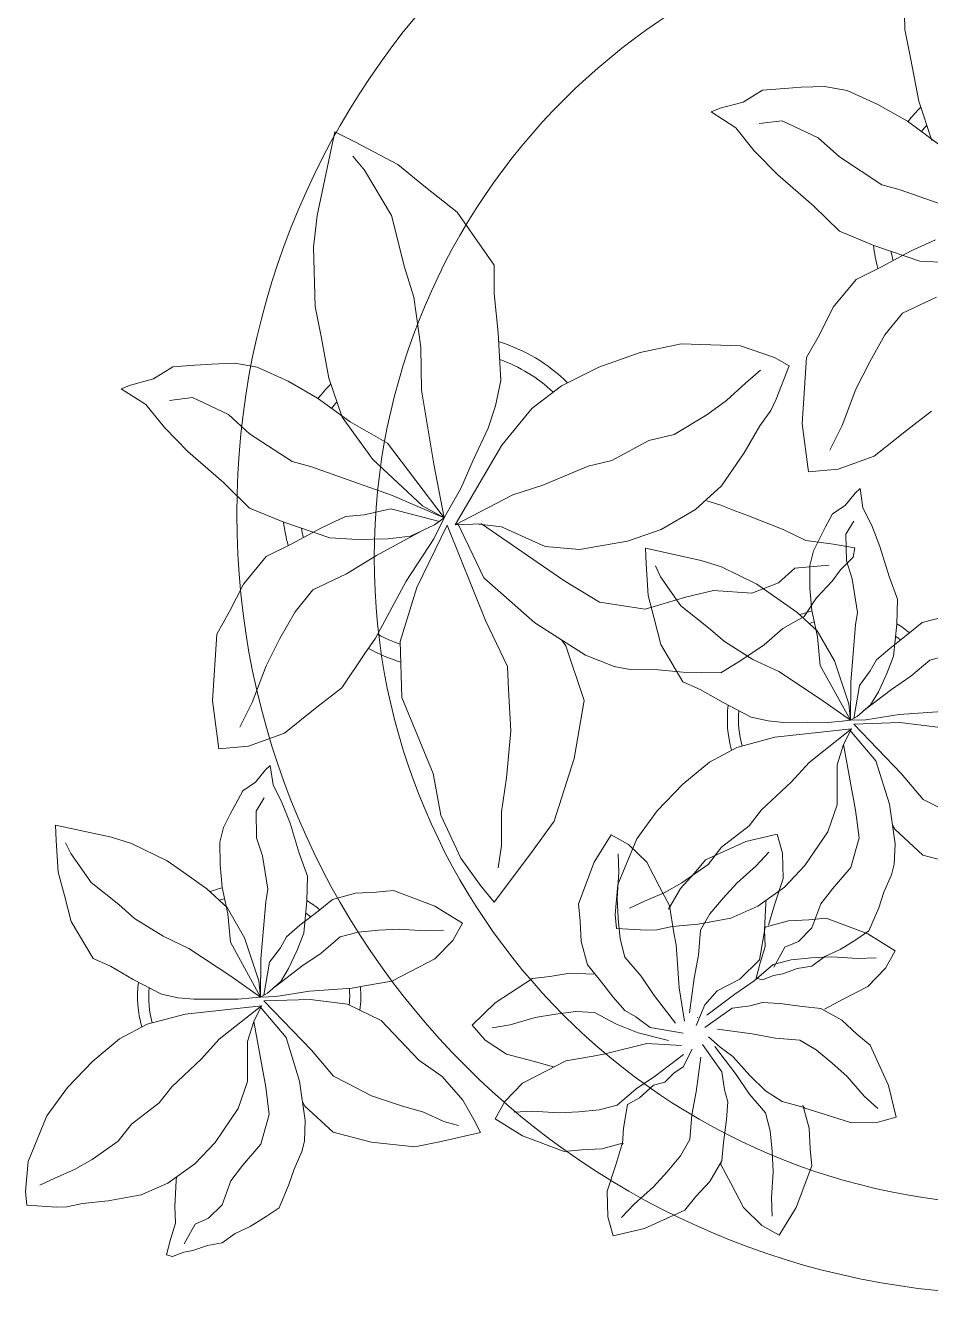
# Model space of a CAD drawing. Header units: millimetres. Extents: x 0 to 11.7, y 0 to 17.
# Drawn here: x 10.378 to 10.786, y 0.554 to 1.126 of the extents above; entities that cross this region are included whole.
import ezdxf

# ---------------------------------------------------------------- set-up
doc = ezdxf.new("R2010")
doc.units = ezdxf.units.MM
doc.layers.add('vegetacion', color=85, linetype='Continuous', lineweight=0)

msp = doc.modelspace()

# ---------------------------------------------------------------- linework, layer by layer
at = {"layer": 'vegetacion'}
for p, q in [((10.77476392600641, 1.124508896192557), (10.77401274989171, 1.151232061658441)), ((10.7774217696382, 1.111005837736191), (10.77476392600641, 1.124508896192557)), ((10.78098985627043, 1.092188671925607), (10.7774217696382, 1.111005837736191)), ((10.73855008425033, 1.098866491339954), (10.7279852060036, 1.098492175568708)), ((10.74867819969249, 1.097091930266062), (10.73855008425033, 1.098866491339954)), ((10.71051596542018, 1.097256349446802), (10.70179970382411, 1.091832505863515)), ((10.72048625413035, 1.097969449772654), (10.71051596542018, 1.097256349446802)), ((10.7279852060036, 1.098492175568708), (10.72048625413035, 1.097969449772654)), ((10.76261662044814, 1.090748602671133), (10.74867819969249, 1.097091930266062)), ((10.69142703072074, 1.089030865102134), (10.68732975200618, 1.087369182836356)), ((10.70179970382411, 1.091832505863515), (10.69142703072074, 1.089030865102134)), ((10.7758674729764, 1.083198546882518), (10.76261662044814, 1.090748602671133)), ((10.78689779409052, 1.074515967912534), (10.78098985627043, 1.092188671925607)), ((10.68732975200618, 1.087369182836356), (10.69845305181116, 1.080232116614724)), ((10.71939060316128, 1.083408073147353), (10.70907653033739, 1.082091608724599)), ((10.73570738206301, 1.075709607333931), (10.71939060316128, 1.083408073147353)), ((10.79055027267204, 1.072434862791301), (10.7758674729764, 1.083198546882518)), ((10.50968964342284, 1.040633897441463), (10.51759791819153, 1.078407991180544)), ((10.51759791819153, 1.078407991180544), (10.52699604966646, 1.073772454961426)), ((10.69845305181116, 1.080232116614724), (10.70683411603513, 1.069862048160058)), ((10.52699604966646, 1.073772454961426), (10.54602693349949, 1.063728304484536)), ((10.7452047399904, 1.06710123337638), (10.73570738206301, 1.075709607333931)), ((10.53097042947354, 1.061197676553862), (10.52572013966417, 1.067386160835567)), ((10.70683411603513, 1.069862048160058), (10.71742767434471, 1.059030592344938)), ((10.7643934505554, 1.054569421499687), (10.7452047399904, 1.06710123337638)), ((10.54321860972356, 1.040631756888238), (10.53097042947354, 1.061197676553862)), ((10.54602693349949, 1.063728304484536), (10.55853161752088, 1.053486344163552)), ((10.71742767434471, 1.059030592344938), (10.73345747984534, 1.045101677744698)), ((10.55853161752088, 1.053486344163552), (10.57278569174046, 1.042167693769073)), ((10.77264481869715, 1.052265701341328), (10.7643934505554, 1.054569421499687)), ((10.80920979115475, 1.039424202838251), (10.77264481869715, 1.052265701341328)), ((10.57278569174046, 1.042167693769073), (10.58953174553137, 1.0182397357761)), ((10.73345747984534, 1.045101677744698), (10.74524021722797, 1.033592652820361)), ((10.50799940291721, 1.026411305370768), (10.50968964342284, 1.040633897441463)), ((10.54909841689391, 1.017380365978718), (10.54321860972356, 1.040631756888238)), ((10.74524021722797, 1.033592652820361), (10.76071160117038, 1.027175120213002)), ((10.50875057903191, 0.9996881399048835), (10.50799940291721, 1.026411305370768)), ((10.76071160117038, 1.027175120213002), (10.78146140557189, 1.020147790220441)), ((10.7776511002584, 1.024716556741477), (10.76389918629757, 1.01736645135018)), ((10.78849491457769, 1.029727410757719), (10.7776511002584, 1.024716556741477)), ((10.78146140557189, 1.020147790220441), (10.79389499379052, 1.019457354534334)), ((10.55328922371243, 1.003803102509975), (10.54909841689391, 1.017380365978718)), ((10.58953174553137, 1.0182397357761), (10.58946744690336, 1.005488451441383)), ((10.76389918629757, 1.01736645135018), (10.75274596627594, 1.011812569646762)), ((10.75274596627594, 1.011812569646762), (10.74246057351491, 0.9992903336375851)), ((10.55641251021162, 0.9812431493123802), (10.55328922371243, 1.003803102509975)), ((10.58946744690336, 1.005488451441383), (10.59128614333739, 0.9877479757043505)), ((10.7889609068582, 1.003886057533619), (10.77371040812201, 0.9966704935643662)), ((10.51140842266371, 0.986185081448518), (10.50875057903191, 0.9996881399048835)), ((10.74246057351491, 0.9992903336375851), (10.73617948077756, 0.9868842671458917)), ((10.77371040812201, 0.9966704935643662), (10.76573852546596, 0.9868262934848508)), ((10.51497650929593, 0.9673679156379904), (10.51140842266371, 0.986185081448518)), ((10.59128614333739, 0.9877479757043505), (10.59254071986464, 0.9662527739641051)), ((10.73617948077756, 0.9868842671458917), (10.73036952925615, 0.9766874139090598)), ((10.76573852546596, 0.9868262934848508), (10.75886284319211, 0.9747590115478254)), ((10.55669020613042, 0.9619829680458497), (10.55641251021162, 0.9812431493123802)), ((10.63667644642641, 0.972227770642479), (10.65540989893277, 0.9788814772831865)), ((10.65540989893277, 0.9788814772831865), (10.67385707188828, 0.9828210178878868)), ((10.67385707188828, 0.9828210178878868), (10.70056701908108, 0.9819886647175773)), ((10.70056701908108, 0.9819886647175773), (10.71598254987938, 0.9766579594791813)), ((10.45447290715586, 0.9731486934850373), (10.44450261844569, 0.9724355931591286)), ((10.46197185902911, 0.9736714192810346), (10.45447290715586, 0.9731486934850373)), ((10.47253673727583, 0.9740457350523373), (10.46197185902911, 0.9736714192810346)), ((10.482664852718, 0.9722711739784451), (10.47253673727583, 0.9740457350523373)), ((10.71598254987938, 0.9766579594791813), (10.7225060465087, 0.9729410089370879)), ((10.7225060465087, 0.9729410089370879), (10.71675975940563, 0.9578005166315597)), ((10.73036952925615, 0.9766874139090598), (10.72846341115217, 0.9466828484166706)), ((10.75886284319211, 0.9747590115478254), (10.75261612886613, 0.9624132814657985)), ((10.44450261844569, 0.9724355931591286), (10.43578635684961, 0.9670117495758982)), ((10.49660327347365, 0.9659278463835164), (10.482664852718, 0.9722711739784451)), ((10.52088444711605, 0.9496952116248638), (10.51497650929593, 0.9673679156379904)), ((10.61980201514474, 0.9639393765728033), (10.63667644642641, 0.972227770642479)), ((10.70287982667819, 0.9650606387439352), (10.70967516695177, 0.9709811410048383)), ((10.42541368374624, 0.9642101088145177), (10.42131640503169, 0.9625484265486829)), ((10.42131640503169, 0.9625484265486829), (10.43243970483667, 0.955411360327051)), ((10.43578635684961, 0.9670117495758982), (10.42541368374624, 0.9642101088145177)), ((10.50985412600191, 0.9583777905948447), (10.49660327347365, 0.9659278463835164)), ((10.56226294657841, 0.9285163519949368), (10.55669020613042, 0.9619829680458497)), ((10.59254071986464, 0.9662527739641051), (10.59013244150191, 0.954916964257549)), ((10.60648864726635, 0.9536859034205353), (10.61980201514474, 0.9639393765728033)), ((10.69431317611798, 0.9572325233609825), (10.70287982667819, 0.9650606387439352)), ((10.75261612886613, 0.9624132814657985), (10.74639988416989, 0.9459740408260063)), ((10.45337725618679, 0.9585873168597367), (10.44306318336289, 0.9572708524369822)), ((10.46969403508852, 0.9508888510463138), (10.45337725618679, 0.9585873168597367)), ((10.52453692569757, 0.9476141065036876), (10.50985412600191, 0.9583777905948447)), ((10.68544246588119, 0.9507582919249433), (10.69431317611798, 0.9572325233609825)), ((10.7143502191811, 0.9527607641094941), (10.71675975940563, 0.9578005166315597)), ((10.43243970483667, 0.955411360327051), (10.44082076906064, 0.9450412918724411)), ((10.47919139301594, 0.9422804770887099), (10.46969403508852, 0.9508888510463138)), ((10.59013244150191, 0.954916964257549), (10.5867594484061, 0.9448501491409106)), ((10.59300722389419, 0.9371342245705536), (10.60648864726635, 0.9536859034205353)), ((10.67062332476616, 0.9419090633684257), (10.68544246588119, 0.9507582919249433)), ((10.70925247610146, 0.9458730068366346), (10.7143502191811, 0.9527607641094941)), ((10.77552216605375, 0.9437671903197732), (10.78681078050611, 0.9525208317230287)), ((10.44082076906064, 0.9450412918724411), (10.45141432737022, 0.9342098360573218)), ((10.53475856924369, 0.9306005996952181), (10.52088444711605, 0.9496952116248638)), ((10.54135531544496, 0.9380313433873042), (10.52453692569757, 0.9476141065036876)), ((10.5867594484061, 0.9448501491409106), (10.58004159286419, 0.9302952058040223)), ((10.70229215435936, 0.9336571769758181), (10.70925247610146, 0.9458730068366346)), ((10.72846341115217, 0.9466828484166706), (10.73133589222852, 0.925065043870584)), ((10.74639988416989, 0.9459740408260063), (10.74084073807133, 0.9348350389376685)), ((10.49838010358093, 0.9297486652120727), (10.47919139301594, 0.9422804770887099)), ((10.64254006956157, 0.9302000599839398), (10.65919559963579, 0.939183590080917)), ((10.65919559963579, 0.939183590080917), (10.67062332476616, 0.9419090633684257)), ((10.7608967264838, 0.9321193312381431), (10.77552216605375, 0.9437671903197732)), ((10.45141432737022, 0.9342098360573218), (10.46744413287085, 0.9202809214570815)), ((10.56691115893587, 0.9042882832430946), (10.54135531544496, 0.9380313433873042)), ((10.57190450544339, 0.9012034064030119), (10.59300722389419, 0.9371342245705536)), ((10.69203168500841, 0.9187380513118973), (10.70229215435936, 0.9336571769758181)), ((10.50663147172268, 0.9274449450537142), (10.49838010358093, 0.9297486652120727)), ((10.54319644418026, 0.9146034465506341), (10.50663147172268, 0.9274449450537142)), ((10.55722784362675, 0.9098056317039979), (10.53475856924369, 0.9306005996952181)), ((10.56691115893587, 0.9042882832430946), (10.56226294657841, 0.9285163519949368)), ((10.58004159286419, 0.9302952058040223), (10.5744744094371, 0.917562293373863)), ((10.61139555227125, 0.9191241111308719), (10.63186798545077, 0.9275996323710106)), ((10.63186798545077, 0.9275996323710106), (10.64254006956157, 0.9302000599839398)), ((10.74471589142592, 0.9262330982685333), (10.7608967264838, 0.9321193312381431)), ((10.73133589222852, 0.925065043870584), (10.74471589142592, 0.9262330982685333)), ((10.46744413287085, 0.9202809214570815), (10.47922687025348, 0.9087718965326882)), ((10.5744744094371, 0.917562293373863), (10.56966143184541, 0.909115196017894)), ((10.59790128255961, 0.9146592429842453), (10.61139555227125, 0.9191241111308719)), ((10.68023869541298, 0.9081645855601761), (10.69203168500841, 0.9187380513118973)), ((10.56691115893587, 0.9042882832430946), (10.54319644418026, 0.9146034465506341)), ((10.57190450544339, 0.9012034064030119), (10.59790128255961, 0.9146592429842453)), ((10.47922687025348, 0.9087718965326882), (10.49469825419588, 0.9023543639253852)), ((10.5224815676032, 0.9049066544700458), (10.5116377532839, 0.8998958004538039)), ((10.53091889312667, 0.9056939598083342), (10.5224815676032, 0.9049066544700458)), ((10.54290947077915, 0.9083729977638167), (10.53091889312667, 0.9056939598083342)), ((10.56477355955198, 0.9027088846327632), (10.54290947077915, 0.9083729977638167)), ((10.56691115893587, 0.9042882832430946), (10.55722784362675, 0.9098056317039979)), ((10.56234898676698, 0.894899037235671), (10.56691115893587, 0.9042882832430946)), ((10.56263596016808, 0.9011294860224883), (10.56691115893587, 0.9042882832430946)), ((10.56966143184541, 0.909115196017894), (10.56691115893587, 0.9042882832430946)), ((10.66484810709765, 0.8990780893479287), (10.68023869541298, 0.9081645855601761)), ((10.70341455565979, 0.9056205312412855), (10.71986981977682, 0.8991094507994265)), ((10.49469825419588, 0.9023543639253852), (10.51544805859739, 0.8953270339327676)), ((10.5116377532839, 0.8998958004538039), (10.49788583932308, 0.892545695062507)), ((10.55721405300841, 0.8986240590143364), (10.53644866842171, 0.8873575552886952)), ((10.55179214584876, 0.8961186320062438), (10.56263596016808, 0.9011294860224883)), ((10.56825816474089, 0.9011230527340734), (10.55460602664564, 0.8730156511214746)), ((10.56825816474089, 0.9011230527340734), (10.58558931082079, 0.8580794635263612)), ((10.58378190120114, 0.9017090469521211), (10.57190450544339, 0.9012034064030119)), ((10.57304620126585, 0.9017943439774823), (10.58483851078734, 0.8772558862965452)), ((10.59280781024128, 0.9002907564901224), (10.58140642204959, 0.9016079188422987)), ((10.58378190120114, 0.9017090469521211), (10.62097332176339, 0.8761128231525002)), ((10.61248500820806, 0.8913809305153295), (10.59280781024128, 0.9002907564901224)), ((10.66484810709765, 0.8990780893479287), (10.64970634774902, 0.8938306503264272)), ((10.71986981977682, 0.8991094507994265), (10.73007778353923, 0.8940744727432998)), ((10.74814886542265, 0.8969469868739917), (10.75176796760576, 0.9028590423697507)), ((10.51544805859739, 0.8953270339327676), (10.52788164681603, 0.894636598246661)), ((10.52788164681603, 0.894636598246661), (10.54151245143623, 0.8948625039931557)), ((10.54151245143623, 0.8948625039931557), (10.55179214584876, 0.8961186320062438)), ((10.54976436899106, 0.8757743253519248), (10.56234898676698, 0.894899037235671)), ((10.64970634774902, 0.8938306503264272), (10.62793438369217, 0.8900591361954103)), ((10.73007778353923, 0.8940744727432998), (10.74146962059427, 0.8926187149656539)), ((10.7483711975382, 0.8849212288045507), (10.74814886542265, 0.8969469868739917)), ((10.49788583932308, 0.892545695062507), (10.48673261930145, 0.8869918133590885)), ((10.53644866842171, 0.8873575552886952), (10.52294755988371, 0.8790653012459464)), ((10.62793438369217, 0.8900591361954103), (10.61248500820806, 0.8913809305153295)), ((10.65773801668041, 0.890639534848339), (10.65798852944358, 0.883657912343206)), ((10.68286893980928, 0.8851256917167527), (10.65773801668041, 0.890639534848339)), ((10.7318243639037, 0.8828771575443098), (10.73351304829829, 0.8895208367692462)), ((10.74146962059427, 0.8926187149656539), (10.75210142780895, 0.8909015136804534)), ((10.75210142780895, 0.8909015136804534), (10.75142280598491, 0.8866003540086541)), ((10.76350881845531, 0.8914788445451521), (10.76759820364013, 0.8779249616877836)), ((10.48673261930145, 0.8869918133590885), (10.47644722654041, 0.8744695773499686)), ((10.65798852944358, 0.883657912343206), (10.65889553450271, 0.8693407351327496)), ((10.66454893876648, 0.8778047816230633), (10.66222060147726, 0.8826885544401059)), ((10.69197935812896, 0.8822668136331758), (10.68286893980928, 0.8851256917167527)), ((10.71776842037106, 0.8750446208524864), (10.72511157890058, 0.8817120888348632)), ((10.72511157890058, 0.8817120888348632), (10.74042213492868, 0.8830585980605135)), ((10.74564801996982, 0.8808623031916857), (10.75142280598491, 0.8866003540086541)), ((10.52294755988371, 0.8790653012459464), (10.50769706114752, 0.8718497372767496)), ((10.53603934552624, 0.8501061873456653), (10.54976436899106, 0.8757743253519248)), ((10.58483851078734, 0.8772558862965452), (10.60784900881967, 0.8569396315292677)), ((10.62097332176339, 0.8761128231525002), (10.63700474242812, 0.8662839659397121)), ((10.67370759942017, 0.8647367106959594), (10.66454893876648, 0.8778047816230633)), ((10.73481458957231, 0.868283666735513), (10.74199517077158, 0.8757382602971168)), ((10.74199517077158, 0.8757382602971168), (10.74564801996982, 0.8808623031916857)), ((10.47644722654041, 0.8744695773499686), (10.47016613380307, 0.8620635108582752)), ((10.50769706114752, 0.8718497372767496), (10.49972517849149, 0.8620055371972369)), ((10.55460602664564, 0.8730156511214746), (10.54710583461863, 0.8485962058139509)), ((10.67585888305548, 0.8686265564922298), (10.68843895835364, 0.8716156475009095)), ((10.68843895835364, 0.8716156475009095), (10.70569802116754, 0.8703761422709997)), ((10.70569802116754, 0.8703761422709997), (10.71776842037106, 0.8750446208524864)), ((10.63700474242812, 0.8662839659397121), (10.65762253183809, 0.8632175408195638)), ((10.65762253183809, 0.8632175408195638), (10.67585888305548, 0.8686265564922298)), ((10.72929470128014, 0.859882845444754), (10.73481458957231, 0.868283666735513)), ((10.47016613380307, 0.8620635108582752), (10.46435618228165, 0.8518666576214431)), ((10.49972517849149, 0.8620055371972369), (10.49284949621762, 0.8499382552601522)), ((10.71973728554116, 0.8544770144345467), (10.72929470128014, 0.859882845444754)), ((10.58558931082079, 0.8580794635263612), (10.5954854740076, 0.8373351079470237)), ((10.60784900881967, 0.8569396315292677), (10.6306484376612, 0.8424732022529606)), ((10.71124311019919, 0.847076386608405), (10.71973728554116, 0.8544770144345467)), ((10.75034933593689, 0.8303097509683302), (10.75253294622404, 0.8560535566818632)), ((10.46435618228165, 0.8518666576214431), (10.46245006417767, 0.821862092129054)), ((10.49284949621762, 0.8499382552601522), (10.48660278189164, 0.8375925251781253)), ((10.53123440526302, 0.8432530005315124), (10.53603934552624, 0.8501061873456653)), ((10.54710583461863, 0.8485962058139509), (10.54791561101283, 0.8233582166867512)), ((10.62185492423666, 0.846687325513419), (10.61991321819783, 0.8492847892541836)), ((10.6646936657685, 0.8471772030924822), (10.67466756670192, 0.8304552891049697)), ((10.70075217491323, 0.8400321664000729), (10.71124311019919, 0.847076386608405)), ((10.52079743353162, 0.8277000754354121), (10.53123440526302, 0.8432530005315124)), ((10.63007871114175, 0.8220204599757404), (10.62185492423666, 0.846687325513419)), ((10.6306484376612, 0.8424732022529606), (10.64357585042608, 0.8372777245186765)), ((10.48660278189164, 0.8375925251781253), (10.4803865371954, 0.8211532845383331)), ((10.5954854740076, 0.8373351079470237), (10.59596107341823, 0.8269137096865576)), ((10.64357585042608, 0.8372777245186765), (10.65080504283702, 0.836023464793927)), ((10.65080504283702, 0.836023464793927), (10.66368396374138, 0.8358906869713326)), ((10.66368396374138, 0.8358906869713326), (10.67465183799296, 0.8347633057974213)), ((10.69169340354142, 0.8344290299218741), (10.70075217491323, 0.8400321664000729)), ((10.75014116348719, 0.8130703544266962), (10.73660636420579, 0.8378315782642596)), ((10.74943236937662, 0.8204663699894469), (10.7429276020118, 0.8398123082768433)), ((10.77749300185643, 0.8329110530315874), (10.78604825029523, 0.8402127865985636)), ((10.67465183799296, 0.8347633057974213), (10.69169340354142, 0.8344290299218741)), ((10.67466756670192, 0.8304552891049697), (10.68243897779365, 0.8270097755521129)), ((10.7366787277068, 0.8225177889989973), (10.71785113870913, 0.83505208123544)), ((10.75421638900613, 0.8287816261803999), (10.75912219660256, 0.835340778002866)), ((10.76667599546736, 0.834165970982444), (10.76281366228674, 0.8259390442333117)), ((10.50950881907925, 0.8189464340321566), (10.52079743353162, 0.8277000754354121)), ((10.59596107341823, 0.8269137096865576), (10.59697489118329, 0.8083530447750815)), ((10.68243897779365, 0.8270097755521129), (10.69272965535747, 0.8210558212929547)), ((10.75168572235856, 0.8139385815744641), (10.75421638900613, 0.8287816261803999)), ((10.46245006417767, 0.821862092129054), (10.46532254525403, 0.8002442875829108)), ((10.4803865371954, 0.8211532845383331), (10.47482739109684, 0.8100142826500519)), ((10.4948833795093, 0.8072985749505265), (10.50950881907925, 0.8189464340321566)), ((10.54791561101283, 0.8233582166867512), (10.56191763965576, 0.789084995432192)), ((10.62563640815971, 0.7958586941015899), (10.63007871114175, 0.8220204599757404)), ((10.75014116348719, 0.8130703544266962), (10.7366787277068, 0.8225177889989973)), ((10.47870254445142, 0.8014123419809167), (10.4948833795093, 0.8072985749505265)), ((10.59697489118329, 0.8083530447750815), (10.59499365861234, 0.7871030486466914)), ((10.46532254525403, 0.8002442875829108), (10.47870254445142, 0.8014123419809167)), ((10.61658315962468, 0.7675286774518654), (10.62563640815971, 0.7958586941015899)), ((10.68660510143186, 0.7942141318827745), (10.67454085259424, 0.7842190802143032)), ((10.56191763965576, 0.789084995432192), (10.56548572628804, 0.7702678296216132)), ((10.59499365861234, 0.7871030486466914), (10.59276954806444, 0.7717460034081227)), ((10.56548572628804, 0.7702678296216132), (10.57445155315313, 0.7508528050419165)), ((10.59276954806444, 0.7717460034081227), (10.59281251321739, 0.7566157918767922)), ((10.60586100405908, 0.7528575645975506), (10.61658315962468, 0.7675286774518654)), ((10.41685559283482, 0.7603049354290823), (10.39172466970592, 0.7658187785606658)), ((10.39853559179199, 0.7529840253353901), (10.39620725450276, 0.7578677981524893)), ((10.59281251321739, 0.7566157918767922), (10.59136482104089, 0.7465709240059341)), ((10.40769425244567, 0.7399159544083428), (10.39853559179199, 0.7529840253353901)), ((10.57445155315313, 0.7508528050419165), (10.58333422822273, 0.7385984392843434)), ((10.58951485435379, 0.7310806240030506), (10.60586100405908, 0.7528575645975506)), ((10.67980096061886, 0.744132088818073), (10.68478031232115, 0.7501669865902008)), ((10.68599015866391, 0.748059232142256), (10.67420169272487, 0.7398179922060077)), ((10.58333422822273, 0.7385984392843434), (10.58951485435379, 0.7310806240030506)), ((10.46909460161156, 0.7286462583856106), (10.45996262400195, 0.7370682906694818)), ((10.69628956020382, 0.7238715711438326), (10.68144455846007, 0.721168837018277)), ((10.68258729206828, 0.7184254313299988), (10.68683503934439, 0.7257241872426666)), ((10.71179135963798, 0.719763172854429), (10.72221666401857, 0.7225955266619212)), ((10.72221666401857, 0.7225955266619212), (10.73147705095277, 0.7230246797742195)), ((10.73147705095277, 0.7230246797742195), (10.73926530144581, 0.7237710635580745)), ((10.73926530144581, 0.7237710635580745), (10.75803146432332, 0.7167306317203715)), ((10.75803146432332, 0.7167306317203715), (10.77039190638108, 0.7090763102616264)), ((10.4706653807323, 0.6976970327113241), (10.45183779173464, 0.7102313249477668)), ((10.40865421972743, 0.7056345328172965), (10.41642563081916, 0.7021890192644397)), ((10.71526993298382, 0.7028770940802441), (10.7234345436876, 0.705034482976582)), ((10.7234345436876, 0.705034482976582), (10.73265140817644, 0.7059177773953472)), ((10.73265140817644, 0.7059177773953472), (10.74186571078817, 0.7063425140355508)), ((10.74186571078817, 0.7063425140355508), (10.75356088118075, 0.7056300668330355)), ((10.75356088118075, 0.7056300668330355), (10.76185349734365, 0.7059664740313675)), ((10.77039190638108, 0.7090763102616264), (10.7660252075306, 0.701259360098017)), ((10.70671468454507, 0.6955753605132733), (10.71526993298382, 0.7028770940802441)), ((10.7660252075306, 0.701259360098017), (10.75802406469925, 0.6930286313095342)), ((10.4841278165127, 0.688249598139023), (10.4706653807323, 0.6976970327113241)), ((10.69798278444769, 0.6896316343937113), (10.70671468454507, 0.6955753605132733)), ((10.75802406469925, 0.6930286313095342), (10.74694442603428, 0.6873182228917466)), ((10.46472522302565, 0.6873722562742172), (10.47398926557501, 0.6872779742783833)), ((10.69001783162874, 0.691011576199837), (10.68447806776478, 0.6847151089530247)), ((10.68545714551658, 0.6800834144476484), (10.69798278444769, 0.6896316343937113)), ((10.74694442603428, 0.6873182228917466), (10.73853658433301, 0.682845962742038)), ((10.48463911901191, 0.6843702077854563), (10.45011939962422, 0.6806037124086262)), ((10.48463911901191, 0.6843702077854563), (10.46553093642522, 0.6692063949956316)), ((10.68447806776478, 0.6847151089530247), (10.68053603028694, 0.6754830629496457)), ((10.68450907023126, 0.6744919503361452), (10.69679413927301, 0.6831981162830891)), ((10.68134357503096, 0.6791611440248175), (10.681161189685, 0.6789087556685511)), ((10.69139632450292, 0.665704249090854), (10.68621609048885, 0.6703592480944727)), ((10.42059175445736, 0.6693933755951578), (10.40852750561974, 0.6593983239266865)), ((10.68345223430299, 0.6668508641932793), (10.6921584002499, 0.6545657951515246)), ((10.68904369841443, 0.6659027889079802), (10.69859191836053, 0.6533771499768514)), ((10.47397043631081, 0.6379748650130128), (10.47824315344114, 0.6501695115575918)), ((10.69427870259536, 0.6330698740422738), (10.69295370347762, 0.6227593823876618)), ((10.41997681168944, 0.6232384758546421), (10.40818834575037, 0.6149972359183912)), ((10.48431305114295, 0.6218659259319361), (10.47604037403869, 0.6122548608571587)), ((10.69180624670888, 0.6128233500915314), (10.69166185861586, 0.6136712027835663)), ((10.69627850685856, 0.6044155083902598), (10.69180624670888, 0.6128233500915314)), ((10.73273134752486, 0.6120946329787236), (10.72569091568716, 0.593328470101218)), ((10.70198891527638, 0.5933358697252955), (10.69627850685856, 0.6044155083902598)), ((10.43027621322933, 0.5990508148561595), (10.41543121148558, 0.5963480807306039)), ((10.6406996168411, 0.5892287309836983), (10.64053727505395, 0.6007063974774314)), ((10.6805192577725, 0.5982675616396498), (10.6755399060702, 0.5922326638675222)), ((10.71459035079985, 0.5977990532437885), (10.71492675799818, 0.5895064370808842)), ((10.65260378289691, 0.5949517842977031), (10.64697789358554, 0.5888501433639364)), ((10.4866254134056, 0.589303528357902), (10.47947502785816, 0.5848491806094356))]:
    msp.add_line(p, q, dxfattribs=at)
for points in [[(10.73351304829829, 0.8895208367692462), (10.73662778481163, 0.8958428688505364), (10.73899492465756, 0.9002600062640302), (10.74215318361628, 0.9061278970388561), (10.7478332709241, 0.9099459048859344), (10.75237149767906, 0.9154877320450142), (10.75450162401971, 0.9175251208756181), (10.75580182869092, 0.908810846114359), (10.75981735277116, 0.9008805783147092), (10.76350881845531, 0.8914788445451521)], [(10.70341455565979, 0.9056205312412855), (10.6985026268433, 0.9073078366240082), (10.69172668616831, 0.9100354397797281), (10.68545710705303, 0.9119584399560576)], [(10.7429276020118, 0.8398123082768433), (10.73510794858606, 0.8534670146732272), (10.72597597097644, 0.861889046957155), (10.71550864175404, 0.8692010086636707), (10.70802398410518, 0.8745072521633773), (10.69197935812896, 0.8822668136331758)], [(10.73660636420579, 0.8378315782642596), (10.73537530075058, 0.8506772895048088), (10.7328425350206, 0.8625471012991328), (10.73187260623771, 0.8726679647007829), (10.7318243639037, 0.8828771575443098)], [(10.75253294622404, 0.8560535566818632), (10.75338698906053, 0.8617006238519965), (10.75101040943731, 0.8767935895125661), (10.7483711975382, 0.8849212288045507)], [(10.76759820364013, 0.8779249616877836), (10.77137671421504, 0.8676149453052977), (10.77105115821538, 0.8564533051278469), (10.76965394715234, 0.8419153043127031), (10.76667599546736, 0.834165970982444)], [(10.65889553450271, 0.8693407351327496), (10.66170627430632, 0.8589379728362947), (10.6646936657685, 0.8471772030924822)], [(10.71785113870913, 0.83505208123544), (10.70621523642517, 0.8404842773547807), (10.69335042869757, 0.8485485753990516), (10.68623956938242, 0.8548072662326848), (10.67370759942017, 0.8647367106959594)], [(10.75912219660256, 0.835340778002866), (10.76190665722759, 0.8402562214437654), (10.76791702042372, 0.8454808179312345), (10.77614455485127, 0.851834520636379), (10.78256967694937, 0.8570988653726892), (10.79299498132996, 0.859931219180238), (10.80225536826418, 0.8603603722925389), (10.81004361875723, 0.861106756076394), (10.82880978163473, 0.854066324238691), (10.8411702236925, 0.8464120027799459)], [(10.78604825029523, 0.8402127865985636), (10.79421286099899, 0.8423701754948987), (10.80342972548782, 0.843253469913664), (10.81264402809959, 0.8436782065538703), (10.82433919849217, 0.8429657593513551), (10.83263181465501, 0.8433021665496816)], [(10.83680352484202, 0.8385950526163366), (10.82880238201066, 0.8303643238278537), (10.81772274334569, 0.824653915410066), (10.8093149016444, 0.8201816552603548), (10.7970052637977, 0.8180853416541884), (10.79152488504201, 0.817036346366948), (10.77216581400035, 0.8157048631956212), (10.75709733429919, 0.8132786839342478), (10.75014116348719, 0.8130703544266962), (10.75034933593689, 0.8303097509683302)], [(10.75623546282798, 0.8174191069659086), (10.76876110175907, 0.8269673269120281), (10.77749300185643, 0.8329110530315874)], [(10.76281366228674, 0.8259390442333117), (10.75924064442602, 0.8200314052096984), (10.75323028122992, 0.8148068087221754), (10.75014116348719, 0.8130703544266962)], [(10.69272965535747, 0.8210558212929547), (10.70545767825671, 0.8144188244975961), (10.71300891524444, 0.812785459698615), (10.72005213094724, 0.8120855065932409), (10.73073857000015, 0.8121930125618337), (10.74000261254947, 0.8120987305660538), (10.74645441769167, 0.8127170366591906), (10.75014116348719, 0.8130703544266962), (10.74943236937662, 0.8204663699894469)], [(10.75065246598641, 0.8091909640730729), (10.73154428339971, 0.7940271512832482), (10.72354095498893, 0.7852952787877906), (10.71010541326971, 0.7726292937313962), (10.70448329562465, 0.7654056930775566), (10.69196544663991, 0.7558144835300313), (10.68599015866391, 0.748059232142256)], [(10.75065246598641, 0.8091909640730729), (10.71613274659871, 0.8054244686962427), (10.69894657554133, 0.8008311459452865), (10.68660510143186, 0.7942141318827745)], [(10.74998112946999, 0.8086582069044187), (10.76168000141295, 0.7947817462837735), (10.7677457682661, 0.7752375196221439), (10.77031203541796, 0.7574202540189443), (10.76993857333234, 0.7481395171387545), (10.76872570688772, 0.7434008094343227), (10.76528695443641, 0.7355330710281668), (10.7629752454817, 0.7285556070585679), (10.75852147215768, 0.7181015705419656), (10.75263876038009, 0.7141242846455187), (10.74548837483266, 0.7096699368970523), (10.73866692924728, 0.706527182461584), (10.73276792833622, 0.7021927606452364), (10.72615108157316, 0.7011319480272665), (10.71965579331714, 0.6988027154318032), (10.7155417158268, 0.6979817546780117), (10.71047439737256, 0.6960382733816861)], [(10.72051892648249, 0.7378181821038545), (10.72967986300612, 0.7475349960304132), (10.73998378328531, 0.7627956213006295), (10.74425650041564, 0.7749902678452083), (10.74420572566917, 0.7929905264524699), (10.74709919434041, 0.8021067001742704), (10.75065246598641, 0.8091909640730729)], [(10.75169778294205, 0.8113862833635386), (10.77252021105564, 0.8120068554142175), (10.78941887986834, 0.8098943611145495), (10.80454438127277, 0.8025050279814356), (10.82155893603189, 0.7846246031099305), (10.83202626525429, 0.7773126414034148), (10.84138207258303, 0.7665550252576462), (10.84640632800293, 0.7578048042868881), (10.84928877089957, 0.7519920362482797), (10.83157958169573, 0.7480033220713475), (10.81972822519642, 0.7454926154075041), (10.80002719208387, 0.7477293853585991), (10.78290469355202, 0.7521774635201619), (10.77015254948577, 0.7639190567373124), (10.76910369632892, 0.7658095982353016)], [(10.75169778294205, 0.8113862833635386), (10.77313568385404, 0.7890847527093277), (10.7830455967902, 0.7773981413419931), (10.78925270279588, 0.7742610255165037), (10.80026207704221, 0.7685723667993476), (10.81372526162436, 0.7639700193308155), (10.82367141524025, 0.7611257604154665), (10.83286009908144, 0.7569649192698645), (10.83936383163734, 0.7551002209537434)], [(10.74709919434041, 0.8021067001742704), (10.75250032343873, 0.7724964091983689), (10.75409609184143, 0.7600619890519147), (10.75032639811745, 0.7466866822195528), (10.74205372101319, 0.7370756171448318), (10.73679828019979, 0.7302427316718865), (10.73283552484719, 0.7194090618316809), (10.72669815886185, 0.7133450370805097), (10.72063707994142, 0.710701841900707), (10.7156342920252, 0.7017597201693374)], [(10.67454085259424, 0.7842190802143032), (10.66308410491677, 0.7722525795802637), (10.65378819664006, 0.7595765375774609), (10.64529690673391, 0.7389898778480133), (10.64408293922256, 0.7254515358079364), (10.64467981847358, 0.7192233121761344), (10.65815106308781, 0.7184191815952206)], [(10.48567237538406, 0.6891178252867909), (10.48820304203163, 0.7039608698927833), (10.49310884962807, 0.7105200217152494), (10.49589331025309, 0.7154354651561488), (10.50190367344922, 0.720660061643618), (10.51013120787678, 0.7270137643487624), (10.51655632997488, 0.7322781090850726), (10.52698163435547, 0.7351104628925649), (10.53624202128969, 0.7355396160048657), (10.54403027178274, 0.7362859997887208), (10.56279643466024, 0.7292455679510178), (10.575156876718, 0.7215912464922727), (10.57079017786752, 0.7137742963287199), (10.56278903503616, 0.7055435675402371), (10.5517093963712, 0.6998331591224495), (10.5433015546699, 0.6953608989727382), (10.53099191682321, 0.6932645853665153), (10.52551153806752, 0.6922155900792748), (10.50615246702586, 0.690884106907948), (10.4910839873247, 0.6884579276466313), (10.4841278165127, 0.688249598139023), (10.48433598896239, 0.7054889946807135), (10.48651959924954, 0.7312328003941901), (10.48737364208604, 0.7368798675643233), (10.48499706246281, 0.7519728332249496), (10.48235785056371, 0.7601004725168775), (10.48213551844816, 0.7721262305863751), (10.4857546206313, 0.7780382860821369)], [(10.39172466970592, 0.7658187785606658), (10.39197518246912, 0.7588371560555922), (10.39288218752821, 0.7445199788451329), (10.39569292733182, 0.7341172165486781), (10.39868031879404, 0.7223564468048118), (10.40865421972743, 0.7056345328172965)], [(10.67475704536842, 0.6719471210803276), (10.65991400076245, 0.6744777877279566), (10.65335484893999, 0.6793835953243901), (10.64843940549909, 0.6821680559494128), (10.64321480901159, 0.688178419145516), (10.63686110630648, 0.6964059535730446), (10.63159676157014, 0.7028310756711393), (10.62876440776262, 0.713256380051732), (10.62833525465035, 0.7225167669859525), (10.62758887086649, 0.7303050174789993), (10.63462930270419, 0.7490711803565049), (10.64228362416294, 0.7614316224142689), (10.65010057432652, 0.7570649235637882), (10.658331303115, 0.7490637807324302), (10.66404171153279, 0.7379841420674631), (10.6685139716825, 0.7295763003661941), (10.6706102852887, 0.7172666625194739), (10.67165928057594, 0.711786283763781), (10.67299076374726, 0.6924272127221222), (10.67541694300861, 0.6773587330209916)], [(10.68478031232115, 0.7501669865902008), (10.70302833044359, 0.7584583305228372), (10.71718090544997, 0.7617860603114786), (10.71962060155025, 0.7531709194740811), (10.7197829433374, 0.7416932529802915), (10.71598632421986, 0.7298208968316354), (10.71320344781683, 0.7207132894704531)], [(10.45996262400195, 0.7370682906694818), (10.44949529477955, 0.7443802523759975), (10.44201063713069, 0.7496864958757041), (10.42596601115446, 0.7574460573455593), (10.41685559283482, 0.7603049354290823)], [(10.67127651997692, 0.6764968615497993), (10.66172830003083, 0.6890225004808714), (10.65578457391126, 0.69775440057826), (10.64848284034429, 0.7063096490170031), (10.64632545144796, 0.7144742597207887), (10.64544215702919, 0.723691124209622), (10.64501742038902, 0.7329054268213613), (10.6457298675915, 0.7446005972139345), (10.64539346039317, 0.7528932133768386)], [(10.68683503934439, 0.7257241872426666), (10.69272776325242, 0.732866078097284), (10.69894292495464, 0.7396819081164364), (10.70771643549443, 0.7474478661600764), (10.71334232480581, 0.7535495070937864)], [(10.66818730845768, 0.7279059693371592), (10.67355633529713, 0.7372805493446201), (10.67980096061886, 0.744132088818073)], [(10.45183779173464, 0.7102313249477668), (10.4402018894507, 0.7156635210671668), (10.42733708172308, 0.723727819111435), (10.42022622240792, 0.7299865099450682), (10.40769425244567, 0.7399159544083428)], [(10.67420169272487, 0.7398179922060077), (10.66625042101017, 0.7352868918609865), (10.65737392198848, 0.7314493874239107), (10.6505524764031, 0.7283066329884424)], [(10.72051892648249, 0.7378181821038545), (10.70835490940886, 0.7292236322425888), (10.69628956020382, 0.7238715711438326)], [(10.48341902240212, 0.6956456137017737), (10.4769142550373, 0.7149915519892267), (10.46909460161156, 0.7286462583856106)], [(10.71222829772025, 0.7319603950055001), (10.71202802431324, 0.7304290233572688), (10.71149048290764, 0.718643538000416), (10.71176258223033, 0.7110603125767796), (10.70953469491302, 0.7037353067619041), (10.70767348442738, 0.696801016127923), (10.71047439737256, 0.6960382733816861)], [(10.68144455846007, 0.721168837018277), (10.66978165364928, 0.7200511273309481), (10.66280488330492, 0.7185291317555349), (10.65815106308781, 0.7184191815952206)], [(10.49022211585348, 0.692598350678292), (10.50274775478458, 0.7021465706243549), (10.51147965488194, 0.7080902967439708), (10.52003490332074, 0.7153920303108905), (10.52819951402453, 0.7175494192072283), (10.53741637851333, 0.7184327136259908), (10.5466306811251, 0.7188574502661971), (10.55832585151767, 0.7181450030637384), (10.56661846768055, 0.7184814102620111)], [(10.67762403332053, 0.6812270417094364), (10.67972938647528, 0.696835617008423), (10.68170092320208, 0.7072128518246147), (10.68258729206828, 0.7184254313299988)], [(10.71179135963798, 0.719763172854429), (10.70915506538709, 0.7049944568795529), (10.70033239813527, 0.6963242431311032), (10.69001783162874, 0.691011576199837)], [(10.41642563081916, 0.7021890192644397), (10.42671630838298, 0.6962350650052815), (10.43944433128221, 0.6895980682099795), (10.44699556826995, 0.687964703410942), (10.45403878397275, 0.6872647503055677), (10.46472522302565, 0.6873722562742172)], [(10.63448826830865, 0.6985825089869849), (10.62369784492371, 0.6991078305002778), (10.6145616590231, 0.6975365107509736), (10.60679501511931, 0.696591430348321), (10.58998075707123, 0.685681926422925), (10.57955444874277, 0.6755497371482881), (10.58549927197769, 0.6688540784490338), (10.59508252922974, 0.6625355055533597), (10.60713060669681, 0.6593400421140596), (10.61630320580982, 0.6567795073198761)], [(10.47398926557501, 0.6872779742783833), (10.48044107071717, 0.6878962803715174), (10.4841278165127, 0.688249598139023), (10.48341902240212, 0.6956456137017737)], [(10.48568443596758, 0.6865655270759247), (10.50650686408114, 0.6871860991266009), (10.52340553289384, 0.6850736048268763), (10.53853103429827, 0.6776842716937624), (10.55554558905739, 0.659803846822314), (10.56601291827979, 0.6524918851157983), (10.57536872560857, 0.6417342689699758), (10.58039298102843, 0.6329840479992717), (10.58327542392507, 0.6271712799606631), (10.56556623472124, 0.6231825657837309), (10.55371487822192, 0.6206718591198874), (10.53401384510937, 0.622908629070926), (10.51689134657752, 0.6273567072325453), (10.50413920251128, 0.6390983004496393), (10.50309034935443, 0.6409888419476284)], [(10.47824315344114, 0.6501695115575918), (10.47819237869467, 0.6681697701648532), (10.48108584736591, 0.6772859438866539), (10.48463911901191, 0.6843702077854563)], [(10.4839677824955, 0.6838374506167455), (10.49566665443848, 0.6699609899961596), (10.5017324212916, 0.6504167633345275), (10.50429868844346, 0.6325994977313278), (10.50392522635785, 0.6233187608510813), (10.50271235991323, 0.6185800531466497), (10.49927360746192, 0.6107123147404936), (10.4969618985072, 0.6037348507709512), (10.49250812518318, 0.593280814254349), (10.4866254134056, 0.589303528357902)], [(10.48568443596758, 0.6865655270759247), (10.50712233687955, 0.6642639964216545), (10.5170322498157, 0.65257738505432), (10.52323935582141, 0.6494402692288899), (10.53424873006771, 0.6437516105117311), (10.54771191464989, 0.6391492630432017), (10.55765806826575, 0.63630500412785), (10.56684675210694, 0.632144162982248), (10.57335048466285, 0.6302794646660703)], [(10.66813306609596, 0.6687273534087071), (10.6544506149625, 0.6721232747790656), (10.64464525247552, 0.6760512292079528), (10.63472052048126, 0.681343420037212), (10.62628302939652, 0.6816954697341525), (10.61709173483587, 0.6805770313877911), (10.60800150540806, 0.6790113038302565), (10.59673282184741, 0.675801730285706), (10.58856172187567, 0.6743478465628201)], [(10.69679413927301, 0.6831981162830891), (10.70490108982416, 0.6843672071969358), (10.71034574420367, 0.6858740395966506), (10.71829006038226, 0.6853184186285464), (10.72860055203688, 0.6839934195108025), (10.73686625330397, 0.6831726259668539), (10.74624083331143, 0.6778035991274101), (10.75309237278489, 0.6715589738056809), (10.75912727055705, 0.6665796221033617), (10.76741861448965, 0.6483316039809188), (10.77074634427829, 0.6341790289745952), (10.76213120344087, 0.6317393328742582), (10.75065353694714, 0.6315769910871396), (10.73878118079848, 0.635373610204677), (10.72967357343727, 0.6381564866077132), (10.7289719532496, 0.6386539111959955)], [(10.45011939962422, 0.6806037124086262), (10.43293322856683, 0.6760103896576699), (10.42059175445736, 0.6693933755951578)], [(10.48108584736591, 0.6772859438866539), (10.48648697646423, 0.6476756529106957), (10.48808274486693, 0.6352412327642415), (10.48431305114295, 0.6218659259319361)], [(10.69018732567625, 0.6737359011040405), (10.70579590097524, 0.6716305479492553), (10.71617313579143, 0.6696590112224541), (10.72738571529681, 0.6687726423562546), (10.73468447120948, 0.6645248950801528), (10.7418263620641, 0.6586321711721206), (10.74864219208325, 0.652417009469902), (10.75640815012686, 0.6436434989301019), (10.76250979106057, 0.6380176096187227)], [(10.46553093642522, 0.6692063949956316), (10.45752760801447, 0.6604745225001201), (10.44409206629521, 0.6478085374437796), (10.43846994865015, 0.6405849367899399), (10.42595209966541, 0.6309937272424148), (10.41997681168944, 0.6232384758546421)], [(10.64738438361541, 0.622325545816947), (10.63810355437281, 0.6198041237958044), (10.62884316743858, 0.6193749706835601), (10.62105491694554, 0.618628586899705), (10.60228875406804, 0.6256690187373514), (10.58992831201027, 0.6333233401960965), (10.59429501086075, 0.6411402903597059), (10.60229615369211, 0.6493710191481887), (10.61337579235708, 0.6550814275659762), (10.62178363405834, 0.6595536877156849), (10.63409327190507, 0.6616500013218539), (10.63957365066076, 0.6626989966090944), (10.65832998731625, 0.6672673262667066), (10.67400120140355, 0.6664566590417919)], [(10.64736548286867, 0.6220371710811334), (10.64782884507477, 0.6291068363929821), (10.64958535849104, 0.6397767382406283), (10.65500318102253, 0.6427669100016108), (10.66132628262366, 0.6485207088568541), (10.66646573177326, 0.6498368981751099), (10.67046181397415, 0.6539262965191974), (10.6747201553558, 0.6568053498809633), (10.67877951687065, 0.6648131611019968)], [(10.72932276334343, 0.6384051989018543), (10.71940361949604, 0.6412144464234582), (10.71192355036031, 0.6460032034900929), (10.70478863502173, 0.65291781259795), (10.69712602432418, 0.6615204627907049), (10.69139632450292, 0.665704249090854)], [(10.40852750561974, 0.6593983239266865), (10.39707075794227, 0.647431823292647), (10.38777484966556, 0.6347557812898443), (10.37928355975945, 0.6141691215603994), (10.37806959224807, 0.6006307795202632), (10.37866647149908, 0.5944025558885179), (10.39213771611332, 0.593598425307604)], [(10.67486307287476, 0.662316236010131), (10.66233743394367, 0.6527680160640116), (10.65360553384631, 0.6468242899444523), (10.64505028540754, 0.6395225563774788), (10.63688567470375, 0.6373651674811409), (10.62766881021492, 0.6364818730623756), (10.61845450760318, 0.6360571364221721), (10.6067593372106, 0.6367695836246874), (10.59846672104773, 0.6364331764263581)], [(10.68269618507083, 0.6611726087482865), (10.6805908319161, 0.6455640334493026), (10.67861929518927, 0.6351867986331081), (10.6777329263231, 0.6239742191277268), (10.67348517904697, 0.6166754632150562), (10.66759245513894, 0.6095335723604389), (10.66137729343675, 0.6027177423412893), (10.65260378289691, 0.5949517842977031)], [(10.6921584002499, 0.6545657951515246), (10.69332749116375, 0.646458844600404), (10.69483432356347, 0.6410141902208717), (10.69427870259536, 0.6330698740422738)], [(10.69859191836053, 0.6533771499768514), (10.70453564448009, 0.6446452498794629), (10.71183737804706, 0.6360900014407198), (10.7139947669434, 0.6279253907369342), (10.71487806136216, 0.6187085262481009), (10.71530279800234, 0.6094942236363616), (10.71459035079985, 0.5977990532437885)], [(10.45450557950803, 0.6129974258161841), (10.46366651603163, 0.6227142397427401), (10.47397043631081, 0.6379748650130128)], [(10.72872345682121, 0.6395685747865836), (10.73155581062873, 0.6291432704059909), (10.73198496374101, 0.6198828834717705), (10.73273134752486, 0.6120946329787236)], [(10.64053727505395, 0.6007063974774314), (10.64433389417149, 0.6125787536260874), (10.64711677057453, 0.6216863609872697), (10.64761419516281, 0.6223879811749404)], [(10.69295370347762, 0.6227593823876618), (10.69213290993367, 0.6144936811205637), (10.68676388309422, 0.6051191011131027), (10.6805192577725, 0.5982675616396498)], [(10.40818834575037, 0.6149972359183912), (10.40023707403567, 0.6104661355733699), (10.39136057501399, 0.6066286311362376), (10.38453912942861, 0.6034858767007693)], [(10.45450557950803, 0.6129974258161841), (10.44234156243437, 0.6044028759549722), (10.43027621322933, 0.5990508148561595)], [(10.44621495074578, 0.6071396387178296), (10.44601467733875, 0.6056082670695956), (10.44547713593315, 0.5938227817127995), (10.44574923525583, 0.5862395562891629), (10.44352134793852, 0.5789145504742875), (10.44166013745289, 0.5719802598402499), (10.44446105039806, 0.5712175170940695)], [(10.47604037403869, 0.6122548608571587), (10.4707849332253, 0.6054219753842134), (10.46682217787272, 0.594588305544067), (10.46068481188736, 0.5885242807928366), (10.45462373296692, 0.5858810856130903), (10.4496209450507, 0.5769389638817208)], [(10.41543121148558, 0.5963480807306039), (10.40376830667479, 0.5952303710432749), (10.39679153633043, 0.5937083754678618), (10.39213771611332, 0.593598425307604)], [(10.6755399060702, 0.5922326638675222), (10.65729188794776, 0.5839413199348857), (10.64313931294141, 0.580613590146247), (10.6406996168411, 0.5892287309836983)], [(10.72569091568716, 0.593328470101218), (10.71803659422841, 0.5809680280434539), (10.71021964406483, 0.5853347268939347), (10.70198891527638, 0.5933358697252955)], [(10.47947502785816, 0.5848491806094356), (10.47265358227278, 0.5817064261739674), (10.46675458136172, 0.5773720043576198), (10.46013773459867, 0.5763111917395933), (10.45364244634264, 0.5739819591441866), (10.44952836885231, 0.5731609983903951), (10.44446105039806, 0.5712175170940695)]]:
    msp.add_lwpolyline(points, dxfattribs=at)
msp.add_lwpolyline([(10.4841278165127, 0.688249598139023), (10.47059301723129, 0.713010821976643), (10.46936195377608, 0.7258565332171922), (10.46682918804611, 0.7377263450114597), (10.46585925926321, 0.7478472084131097), (10.46581101692921, 0.7580564012566366), (10.46749970132379, 0.7647000804816295), (10.47061443783713, 0.7710221125629199), (10.47298157768309, 0.7754392499764163), (10.47613983664179, 0.7813071407512395), (10.48181992394961, 0.7851251485983178), (10.48635815070457, 0.790666975757341), (10.48848827704522, 0.7927043645880015), (10.48978848171642, 0.7839900898267425), (10.49380400579666, 0.7760598220270927), (10.49749547148081, 0.7666580882575356), (10.50158485666563, 0.7531042054001104), (10.50536336724058, 0.7427941890176273), (10.50503781124092, 0.7316325488401764), (10.50364060017785, 0.7170945480250299), (10.50066264849286, 0.7093452146948275), (10.49680031531224, 0.701118287945695), (10.49322729745153, 0.6952106489220252), (10.48721693425543, 0.6899860524345588), (10.4841278165127, 0.688249598139023)], close=True, dxfattribs=at)
for centre, radius in [((10.82543652807169, 0.9061081966469334), 0.3520133928800403), ((10.82732298505455, 0.8864236860176675), 0.2919392692788874)]:
    msp.add_circle(centre, radius, dxfattribs=at)
for centre, radius, start, end in [((10.83552207967621, 1.036355117888323), 0.07554164476994109, 135.2478959869718, 141.8517309258052), ((10.83552207967621, 1.036355117888323), 0.06798748029294742, 138.5070647666447, 141.6401031781751), ((10.83552207967621, 1.036355117888323), 0.07554164476994217, 186.922783945458, 195.0738938315392), ((10.83552207967621, 1.036355117888323), 0.06798748029294732, 190.0315342116577, 193.6307231034292), ((10.56950873270172, 0.9115343616006495), 0.07554164476994192, 45.376504901231, 73.06213178912105), ((10.56950873270172, 0.9115343616006495), 0.06798748029294809, 46.76896954772921, 70.69116120318084), ((10.56950873270172, 0.9115343616006495), 0.07554164476994124, 135.2478959869717, 141.8517309258042), ((10.56950873270172, 0.9115343616006495), 0.06798748029294624, 138.5070647666436, 141.640103178175), ((10.56950873270172, 0.9115343616006495), 0.07554164476994038, 186.922783945458, 195.073893831539), ((10.56950873270172, 0.9115343616006495), 0.06798748029294728, 190.0315342116574, 193.6307231034291), ((10.74502509302906, 0.8134709888873216), 0.05036109651329439, 103.9488921054265, 110.5527270442584), ((10.74502509302906, 0.8134709888873216), 0.04532498686196494, 104.1605198530559, 107.2935582645851), ((10.74502509302906, 0.8134709888873216), 0.05036109651329431, 50.72672919969188, 58.8778390857728), ((10.56950873270172, 0.9115343616006495), 0.06798748029294713, 241.4030447163586, 250.796921455184), ((10.74502509302906, 0.8134709888873216), 0.04532498686196575, 52.16989992780035, 55.76908881957215), ((10.56950873270172, 0.9115343616006495), 0.07554164476994135, 240.9371053662867, 252.9854403970822), ((10.74502509302906, 0.8134709888873216), 0.05036109651329463, 172.7384912421088, 196.0088183227179), ((10.74502509302906, 0.8134709888873216), 0.04532498686196457, 175.1094618280517, 195.3599105713209), ((10.47901174605457, 0.6886502325996484), 0.05036109651329449, 103.9488921054265, 110.5527270442584), ((10.47901174605457, 0.6886502325996484), 0.04532498686196494, 104.1605198530559, 107.2935582645872), ((10.47901174605457, 0.6886502325996484), 0.05036109651329431, 50.72672919969188, 58.8778390857728), ((10.47901174605457, 0.6886502325996484), 0.04532498686196466, 52.16989992780213, 55.76908881957403), ((10.47901174605457, 0.6886502325996484), 0.05036109651329463, 172.7384912421088, 196.0088183227174), ((10.47901174605457, 0.6886502325996484), 0.04532498686196457, 175.1094618280516, 195.3599105713209), ((10.47901174605457, 0.6886502325996484), 0.05036109651329318, 352.8151826341491, 4.863517664944281), ((10.47901174605457, 0.6886502325996484), 0.0453249868619653, 355.00370157605, 4.397578314872677)]:
    msp.add_arc(centre, radius, start, end, dxfattribs=at)

doc.saveas('drawing.dxf')
